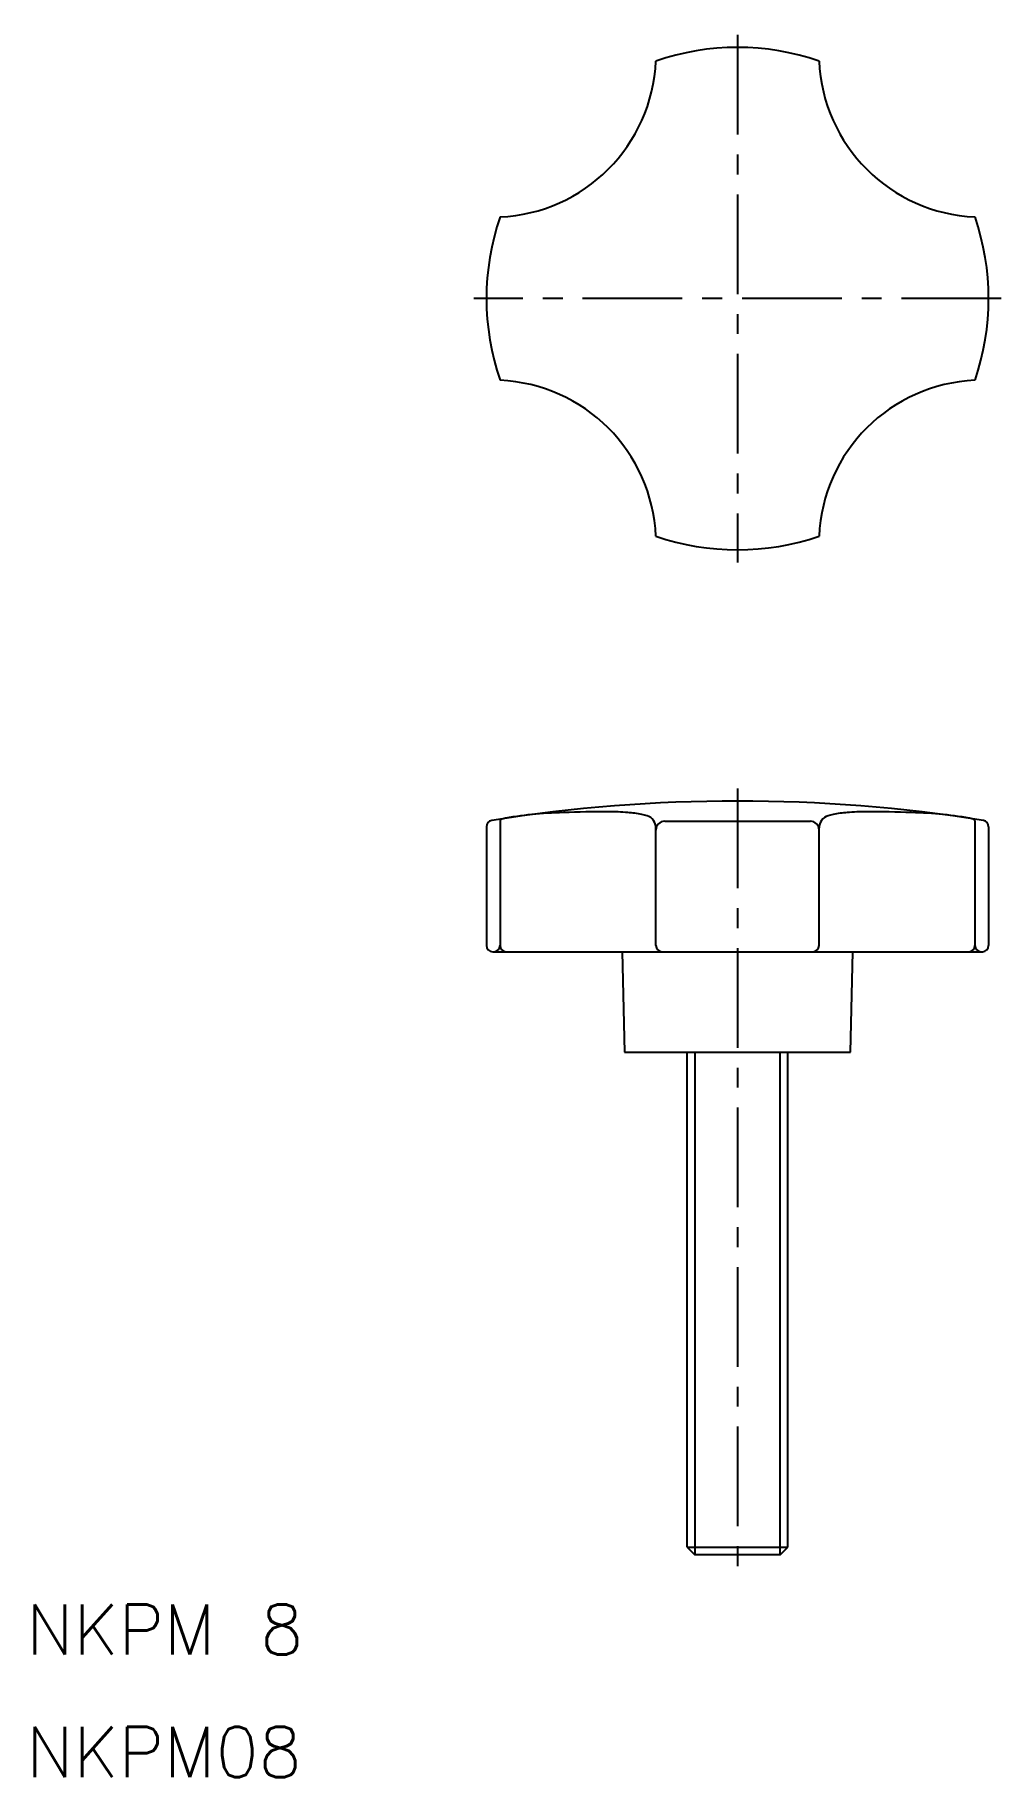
# Model space of a CAD drawing. Extents: x 57 to 134, y 72 to 210.
import ezdxf
from ezdxf.enums import TextEntityAlignment as Align

# ---------------------------------------------------------------- set-up
doc = ezdxf.new("R2010")
doc.units = 0
doc.header["$LTSCALE"] = 0.25
doc.linetypes.add('CENTER', pattern=[50.8, 31.75, -6.35, 6.35, -6.35])
doc.layers.get('0').update_dxf_attribs({"linetype": 'CONTINUOUS'})
doc.layers.add('CENTER', color=1, linetype='CENTER')
doc.styles.get("Standard").update_dxf_attribs({"font": 'txt.shx'})

msp = doc.modelspace()

# ---------------------------------------------------------------- linework, layer by layer
at = {"linetype": 'CONTINUOUS'}
for p, q in [((92.88, 147.46), (92.88, 138)), ((93.96, 147.89), (93.96, 138)), ((106.38, 138), (106.38, 147.37)), ((107.08, 147.89), (118.68, 147.89)), ((119.38, 138), (119.38, 147.37)), ((131.79, 147.89), (131.79, 138)), ((132.88, 147.46), (132.88, 138)), ((93.38, 137.5), (132.38, 137.5)), ((103.68, 137.5), (103.88, 129.5)), ((121.88, 129.5), (122.07, 137.5)), ((103.88, 129.5), (121.88, 129.5)), ((108.88, 90.1), (108.88, 129.5)), ((116.88, 90.1), (116.88, 129.5)), ((108.88, 90.1), (116.88, 90.1)), ((108.88, 90.1), (109.48, 89.5)), ((116.28, 89.5), (109.48, 89.5)), ((116.28, 89.5), (116.88, 90.1))]:
    msp.add_line(p, q, dxfattribs=at)
for p, q in [((103.13, 137.5), (103.13, 137.5)), ((112.88, 137.5), (112.88, 137.5))]:
    msp.add_line(p, q)
at = {"color": 3, "linetype": 'CONTINUOUS'}
for p, q in [((109.48, 129.5), (109.48, 89.5)), ((116.28, 89.5), (116.28, 129.5))]:
    msp.add_line(p, q, dxfattribs=at)
at = {"linetype": 'CONTINUOUS'}
for centre, radius, start, end in [((112.88, 189.5), 20, 71.0344, 108.9656), ((93.39, 208.99), 13, 272.5266, 357.4734), ((132.36, 208.99), 13, 182.5266, 267.4734), ((112.88, 189.5), 20, 161.0344, 198.9656), ((112.88, 189.5), 20, 341.0344, 18.9656), ((93.39, 170.01), 13, 2.5266, 87.4734), ((132.36, 170.01), 13, 92.5266, 177.4734), ((112.88, 189.5), 20, 251.0344, 288.9656), ((112.88, 24.5), 125, 80.9889, 99.0111), ((98.22, 128.73), 19.77, 95.0357, 102.0096), ((100.81, 99.35), 49.27, 92.0904, 95.0357), ((102.58, 50.85), 97.8, 90, 92.0903), ((102.58, 129.7), 18.95, 85.2611, 90), ((103.33, 138.78), 9.84, 78.6827, 85.2611), ((104.46, 144.4), 4.11, 72.8278, 78.6827), ((121.29, 144.4), 4.11, 101.3173, 107.1722), ((122.42, 138.78), 9.84, 94.7389, 101.3173), ((123.17, 129.7), 18.95, 90, 94.7389), ((123.17, 50.85), 97.8, 87.9097, 90), ((124.94, 99.35), 49.27, 84.9643, 87.9096), ((127.53, 128.73), 19.77, 77.9904, 84.9643), ((93.38, 147.46), 0.5, 99.0111, 180), ((94.15, 147.89), 0.185, 102.0098, 180.0001), ((105.38, 147.37), 1, 0, 72.8278), ((107.08, 147.19), 0.7, 90, 180), ((118.68, 147.19), 0.7, 0, 90), ((120.38, 147.37), 1, 107.1722, 180), ((131.61, 147.89), 0.185, 0.0001, 77.9904), ((132.38, 147.46), 0.5, 0, 80.9889), ((93.38, 138), 0.5, 180, 270), ((93.46, 138), 0.5, 270, 0), ((94.46, 138), 0.5, 180, 270), ((106.88, 138), 0.5, 180, 270), ((118.88, 138), 0.5, 270, 0), ((131.29, 138), 0.5, 270, 0), ((132.29, 138), 0.5, 180, 270), ((132.38, 138), 0.5, 270, 0)]:
    msp.add_arc(centre, radius, start, end, dxfattribs=at)
at = {"layer": 'CENTER', "linetype": 'CENTER'}
for p, q in [((112.88, 210.5), (112.88, 168.5)), ((133.88, 189.5), (91.88, 189.5)), ((112.88, 150.5), (112.88, 88.5))]:
    msp.add_line(p, q, dxfattribs=at)

# ---------------------------------------------------------------- texts
at = {"color": 7, "linetype": 'CONTINUOUS'}
for s, p in [('NKPM 8', (56.22, 83.55)), ('NKPM08', (56.22, 73.79))]:
    msp.add_text(s, height=4, dxfattribs=at).set_placement(p, align=Align.MIDDLE_LEFT)

doc.saveas('drawing.dxf')
